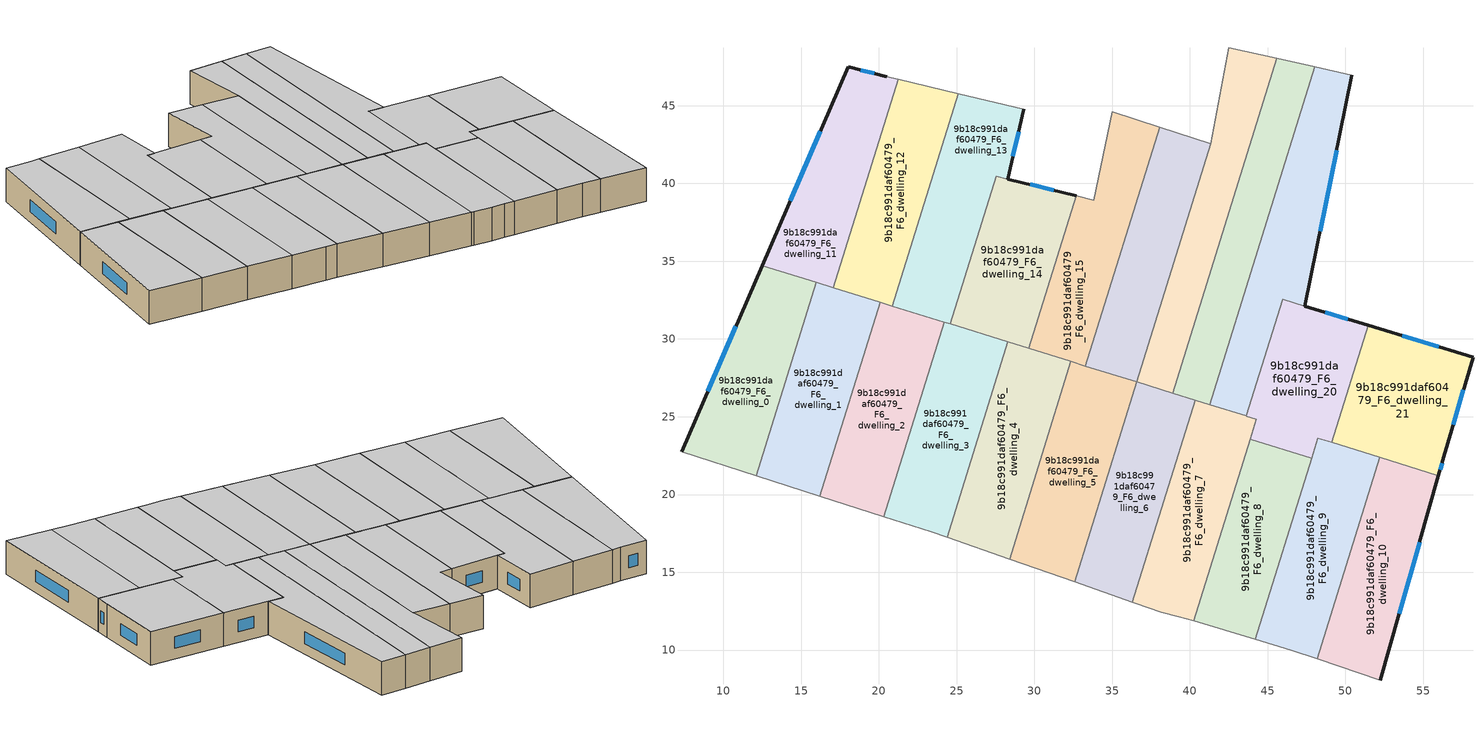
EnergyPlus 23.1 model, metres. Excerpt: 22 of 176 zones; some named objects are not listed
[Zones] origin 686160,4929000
9b18c991daf60479_F6_dwelling_0
 floor to 9b18c991daf60479_F5_dwelling_0 (EU_floor_Construction): 15.96,33.64 12.1,21.22 7.31,22.76 12.5,34.72 z18
 wall outside (EU_wall_Construction): 12.5,34.72 7.31,22.76 z18:21
 wall to 9b18c991daf60479_F6_dwelling_1 (EU_wall_Construction): 12.1,21.22 15.96,33.64 z18:21
 wall adiabatic (EU_wall_Construction): 7.31,22.76 12.1,21.22 z18:21
 wall to 9b18c991daf60479_F6_dwelling_11 (EU_wall_Construction): 15.96,33.64 12.5,34.72 z18:21
 window (EU_Window_Construction): 10.81,30.83 9,26.65 z18.98:20.02
 ceiling to 9b18c991daf60479_F7_dwelling_0 (EU_floor_Construction): 12.1,21.22 15.96,33.64 12.5,34.72 7.31,22.76 z21
9b18c991daf60479_F6_dwelling_1
 floor to 9b18c991daf60479_F5_dwelling_1 (EU_floor_Construction): 20.08,32.36 16.21,19.9 12.1,21.22 15.96,33.64 z18
 wall to 9b18c991daf60479_F6_dwelling_2 (EU_wall_Construction): 16.21,19.9 20.08,32.36 z18:21
 wall adiabatic (EU_wall_Construction): 12.1,21.22 16.21,19.9 z18:21
 wall to 9b18c991daf60479_F6_dwelling_12 (EU_wall_Construction): 20.08,32.36 17.08,33.3 z18:21
 wall to 9b18c991daf60479_F6_dwelling_11 (EU_wall_Construction): 17.08,33.3 15.96,33.64 z18:21
 ceiling to 9b18c991daf60479_F7_dwelling_1 (EU_floor_Construction): 16.21,19.9 20.08,32.36 15.96,33.64 12.1,21.22 z21
9b18c991daf60479_F6_dwelling_10
 floor to 9b18c991daf60479_F5_dwelling_10 (EU_floor_Construction): 55.98,21.21 52.24,8.05 48.17,9.43 52.2,22.39 z18
 wall outside (EU_wall_Construction): 52.24,8.05 55.98,21.21 z18:21
 wall adiabatic (EU_wall_Construction): 48.17,9.43 52.24,8.05 z18:21
 wall to 9b18c991daf60479_F6_dwelling_9 (EU_wall_Construction): 52.2,22.39 48.17,9.43 z18:21
 wall to 9b18c991daf60479_F6_dwelling_21 (EU_wall_Construction): 55.98,21.21 52.2,22.39 z18:21
 window (EU_Window_Construction): 53.46,12.33 54.76,16.93 z18.98:20.02
 ceiling to 9b18c991daf60479_F7_dwelling_10 (EU_floor_Construction): 52.24,8.05 55.98,21.21 52.2,22.39 48.17,9.43 z21
9b18c991daf60479_F6_dwelling_11
 floor to 9b18c991daf60479_F5_dwelling_11 (EU_floor_Construction): 21.24,46.69 17.08,33.3 12.5,34.72 18.04,47.5 20.51,46.87 z18
 wall outside (EU_wall_Construction): 20.51,46.87 18.04,47.5 12.5,34.72 z18:21
 wall adiabatic (EU_wall_Construction): 21.24,46.69 20.51,46.87 z18:21
 wall to 9b18c991daf60479_F6_dwelling_12 (EU_wall_Construction): 17.08,33.3 21.24,46.69 z18:21
 window (EU_Window_Construction): 16.24,43.34 14.3,38.87 / 19.71,47.07 18.85,47.29 z18.98:20.02
 ceiling to 9b18c991daf60479_F7_dwelling_11 (EU_floor_Construction): 17.08,33.3 21.24,46.69 20.51,46.87 18.04,47.5 12.5,34.72 z21
9b18c991daf60479_F6_dwelling_12
 floor to 9b18c991daf60479_F5_dwelling_12 (EU_floor_Construction): 25.11,45.77 20.87,32.12 17.08,33.3 21.24,46.69 z18
 wall to 9b18c991daf60479_F6_dwelling_13 (EU_wall_Construction): 20.87,32.12 25.11,45.77 z18:21
 wall adiabatic (EU_wall_Construction): 25.11,45.77 21.24,46.69 z18:21
 wall to 9b18c991daf60479_F6_dwelling_2 (EU_wall_Construction): 20.08,32.36 20.87,32.12 z18:21
 ceiling to 9b18c991daf60479_F7_dwelling_12 (EU_floor_Construction): 20.87,32.12 25.11,45.77 21.24,46.69 17.08,33.3 z21
9b18c991daf60479_F6_dwelling_13
 floor to 9b18c991daf60479_F5_dwelling_13 (EU_floor_Construction): 29.32,44.78 28.28,40.29 27.54,40.47 24.59,30.96 20.87,32.12 25.11,45.77 z18
 wall outside (EU_wall_Construction): 28.28,40.29 29.32,44.78 z18:21
 wall to 9b18c991daf60479_F6_dwelling_14 (EU_wall_Construction): 27.54,40.47 28.28,40.29 / 24.59,30.96 27.54,40.46 z18:21
 wall adiabatic (EU_wall_Construction): 29.32,44.78 25.11,45.77 z18:21
 wall to 9b18c991daf60479_F6_dwelling_2 (EU_wall_Construction): 20.87,32.12 24.19,31.09 z18:21
 wall to 9b18c991daf60479_F6_dwelling_3 (EU_wall_Construction): 24.19,31.09 24.59,30.96 z18:21
 window (EU_Window_Construction): 28.62,41.75 28.98,43.31 z18.98:20.02
 ceiling to 9b18c991daf60479_F7_dwelling_13 (EU_floor_Construction): 24.59,30.96 27.54,40.47 28.28,40.29 29.32,44.78 25.11,45.77 20.87,32.12 z21
9b18c991daf60479_F6_dwelling_14
 floor to 9b18c991daf60479_F5_dwelling_14 (EU_floor_Construction): 32.69,39.2 29.65,29.39 24.59,30.96 27.54,40.46 z18
 wall outside (EU_wall_Construction): 32.69,39.2 28.29,40.28 z18:21
 wall to 9b18c991daf60479_F6_dwelling_15 (EU_wall_Construction): 29.65,29.39 32.69,39.2 z18:21
 wall to 9b18c991daf60479_F6_dwelling_3 (EU_wall_Construction): 24.59,30.96 28.29,29.81 z18:21
 wall to 9b18c991daf60479_F6_dwelling_4 (EU_wall_Construction): 28.29,29.81 29.64,29.39 z18:21
 window (EU_Window_Construction): 31.26,39.55 29.72,39.93 z18.98:20.02
 ceiling to 9b18c991daf60479_F7_dwelling_14 (EU_floor_Construction): 29.65,29.39 32.69,39.2 27.54,40.46 24.59,30.96 z21
9b18c991daf60479_F6_dwelling_15
 floor to 9b18c991daf60479_F5_dwelling_15 (EU_floor_Construction): 38.06,43.62 33.29,28.26 29.65,29.39 32.69,39.2 33.82,38.92 35,44.61 z18
 wall adiabatic (EU_wall_Construction): 38.06,43.62 35,44.61 33.82,38.92 32.69,39.2 z18:21
 wall to 9b18c991daf60479_F6_dwelling_16 (EU_wall_Construction): 33.29,28.26 38.06,43.62 z18:21
 wall to 9b18c991daf60479_F6_dwelling_4 (EU_wall_Construction): 29.65,29.39 32.35,28.55 z18:21
 wall to 9b18c991daf60479_F6_dwelling_5 (EU_wall_Construction): 32.35,28.55 33.28,28.26 z18:21
 ceiling to 9b18c991daf60479_F7_dwelling_15 (EU_floor_Construction): 33.29,28.26 38.06,43.62 35,44.61 33.82,38.92 32.69,39.2 29.65,29.39 z21
9b18c991daf60479_F6_dwelling_16
 floor to 9b18c991daf60479_F5_dwelling_16 (EU_floor_Construction): 41.33,42.55 36.58,27.24 33.29,28.26 38.06,43.62 z18
 wall adiabatic (EU_wall_Construction): 41.33,42.55 38.06,43.62 z18:21
 wall to 9b18c991daf60479_F6_dwelling_17 (EU_wall_Construction): 36.58,27.24 41.33,42.55 z18:21
 wall to 9b18c991daf60479_F6_dwelling_5 (EU_wall_Construction): 33.29,28.26 36.58,27.24 z18:21
 ceiling to 9b18c991daf60479_F7_dwelling_16 (EU_floor_Construction): 36.58,27.24 41.33,42.55 38.06,43.62 33.29,28.26 z21
9b18c991daf60479_F6_dwelling_17
 floor to 9b18c991daf60479_F5_dwelling_17 (EU_floor_Construction): 45.6,48.04 38.91,26.51 36.58,27.24 41.33,42.55 42.48,48.74 z18
 wall adiabatic (EU_wall_Construction): 45.6,48.04 42.48,48.74 41.33,42.55 z18:21
 wall to 9b18c991daf60479_F6_dwelling_18 (EU_wall_Construction): 38.91,26.51 45.6,48.04 z18:21
 wall to 9b18c991daf60479_F6_dwelling_6 (EU_wall_Construction): 36.58,27.24 38.91,26.51 z18:21
 ceiling to 9b18c991daf60479_F7_dwelling_17 (EU_floor_Construction): 38.91,26.51 45.6,48.04 42.48,48.74 41.33,42.55 36.58,27.24 z21
9b18c991daf60479_F6_dwelling_18
 floor to 9b18c991daf60479_F5_dwelling_18 (EU_floor_Construction): 48.03,47.5 41.28,25.78 38.91,26.51 45.6,48.04 z18
 wall adiabatic (EU_wall_Construction): 48.03,47.5 45.6,48.04 z18:21
 wall to 9b18c991daf60479_F6_dwelling_19 (EU_wall_Construction): 41.28,25.78 48.03,47.5 z18:21
 wall to 9b18c991daf60479_F6_dwelling_7 (EU_wall_Construction): 40.33,26.07 41.28,25.78 z18:21
 wall to 9b18c991daf60479_F6_dwelling_6 (EU_wall_Construction): 38.91,26.51 40.33,26.07 z18:21
 ceiling to 9b18c991daf60479_F7_dwelling_18 (EU_floor_Construction): 41.28,25.78 48.03,47.5 45.6,48.04 38.91,26.51 z21
9b18c991daf60479_F6_dwelling_19
 floor to 9b18c991daf60479_F5_dwelling_19 (EU_floor_Construction): 50.41,46.97 47.39,32.11 45.96,32.54 43.63,25.05 41.28,25.78 48.03,47.5 z18
 wall outside (EU_wall_Construction): 47.39,32.11 50.41,46.97 z18:21
 wall adiabatic (EU_wall_Construction): 50.41,46.97 48.03,47.5 z18:21
 wall to 9b18c991daf60479_F6_dwelling_20 (EU_wall_Construction): 43.63,25.05 45.96,32.54 47.39,32.11 z18:21
 wall to 9b18c991daf60479_F6_dwelling_7 (EU_wall_Construction): 41.28,25.78 43.63,25.05 z18:21
 window (EU_Window_Construction): 48.37,36.94 49.43,42.13 z18.98:20.02
 ceiling to 9b18c991daf60479_F7_dwelling_19 (EU_floor_Construction): 43.63,25.05 45.96,32.54 47.39,32.11 50.41,46.97 48.03,47.5 41.28,25.78 z21
9b18c991daf60479_F6_dwelling_2
 floor to 9b18c991daf60479_F5_dwelling_2 (EU_floor_Construction): 24.19,31.09 20.31,18.58 16.21,19.9 20.08,32.36 z18
 wall to 9b18c991daf60479_F6_dwelling_3 (EU_wall_Construction): 20.31,18.58 24.19,31.09 z18:21
 wall adiabatic (EU_wall_Construction): 16.21,19.9 20.31,18.58 z18:21
 ceiling to 9b18c991daf60479_F7_dwelling_2 (EU_floor_Construction): 20.31,18.58 24.19,31.09 20.08,32.36 16.21,19.9 z21
9b18c991daf60479_F6_dwelling_20
 floor to 9b18c991daf60479_F5_dwelling_20 (EU_floor_Construction): 51.46,30.87 49.12,23.34 48.23,23.62 47.83,22.33 43.87,23.56 44.28,24.85 43.64,25.05 45.96,32.54 z18
 wall outside (EU_wall_Construction): 51.46,30.87 47.39,32.1 z18:21
 wall to 9b18c991daf60479_F6_dwelling_21 (EU_wall_Construction): 49.12,23.34 51.46,30.87 z18:21
 wall to 9b18c991daf60479_F6_dwelling_8 (EU_wall_Construction): 43.87,23.56 47.83,22.33 z18:21
 wall to 9b18c991daf60479_F6_dwelling_9 (EU_wall_Construction): 47.83,22.33 48.23,23.62 49.12,23.34 z18:21
 wall to 9b18c991daf60479_F6_dwelling_7 (EU_wall_Construction): 43.64,25.05 44.28,24.85 43.87,23.56 z18:21
 window (EU_Window_Construction): 50.13,31.27 48.71,31.7 z18.98:20.02
 ceiling to 9b18c991daf60479_F7_dwelling_20 (EU_floor_Construction): 49.12,23.34 51.46,30.87 45.96,32.54 43.64,25.05 44.28,24.85 43.87,23.56 47.83,22.33 48.23,23.62 z21
9b18c991daf60479_F6_dwelling_21
 floor to 9b18c991daf60479_F5_dwelling_21 (EU_floor_Construction): 58.2,28.83 56.32,22.42 55.98,21.21 49.12,23.34 51.46,30.87 z18
 wall outside (EU_wall_Construction): 55.98,21.21 56.32,22.42 58.2,28.83 51.46,30.87 z18:21
 wall to 9b18c991daf60479_F6_dwelling_9 (EU_wall_Construction): 49.12,23.34 52.2,22.39 z18:21
 window (EU_Window_Construction): 56.01,29.49 53.65,30.21 / 56.93,24.5 57.59,26.74 / 56.09,21.6 56.21,22.02 z18.98:20.02
 ceiling to 9b18c991daf60479_F7_dwelling_21 (EU_floor_Construction): 55.98,21.21 56.32,22.42 58.2,28.83 51.46,30.87 49.12,23.34 z21
9b18c991daf60479_F6_dwelling_3
 floor to 9b18c991daf60479_F5_dwelling_3 (EU_floor_Construction): 28.29,29.81 24.39,17.25 23.36,17.61 20.31,18.58 24.19,31.09 z18
 wall to 9b18c991daf60479_F6_dwelling_4 (EU_wall_Construction): 24.39,17.25 28.29,29.81 z18:21
 wall adiabatic (EU_wall_Construction): 20.31,18.58 23.36,17.61 24.39,17.25 z18:21
 ceiling to 9b18c991daf60479_F7_dwelling_3 (EU_floor_Construction): 24.39,17.25 28.29,29.81 24.19,31.09 20.31,18.58 23.36,17.61 z21
9b18c991daf60479_F6_dwelling_4
 floor to 9b18c991daf60479_F5_dwelling_4 (EU_floor_Construction): 32.35,28.55 28.4,15.85 24.39,17.25 28.29,29.81 z18
 wall to 9b18c991daf60479_F6_dwelling_5 (EU_wall_Construction): 28.4,15.85 32.35,28.55 z18:21
 wall adiabatic (EU_wall_Construction): 24.39,17.25 28.4,15.85 z18:21
 ceiling to 9b18c991daf60479_F7_dwelling_4 (EU_floor_Construction): 28.4,15.85 32.35,28.55 28.29,29.81 24.39,17.25 z21
9b18c991daf60479_F6_dwelling_5
 floor to 9b18c991daf60479_F5_dwelling_5 (EU_floor_Construction): 36.58,27.24 32.58,14.38 28.4,15.85 32.35,28.55 z18
 wall to 9b18c991daf60479_F6_dwelling_6 (EU_wall_Construction): 32.58,14.38 36.58,27.24 z18:21
 wall adiabatic (EU_wall_Construction): 28.4,15.85 32.58,14.38 z18:21
 ceiling to 9b18c991daf60479_F7_dwelling_5 (EU_floor_Construction): 32.58,14.38 36.58,27.24 32.35,28.55 28.4,15.85 z21
9b18c991daf60479_F6_dwelling_6
 floor to 9b18c991daf60479_F5_dwelling_6 (EU_floor_Construction): 40.33,26.07 36.3,13.09 32.58,14.38 36.58,27.24 z18
 wall adiabatic (EU_wall_Construction): 32.58,14.38 36.3,13.09 z18:21
 wall to 9b18c991daf60479_F6_dwelling_7 (EU_wall_Construction): 36.3,13.09 40.33,26.07 z18:21
 ceiling to 9b18c991daf60479_F7_dwelling_6 (EU_floor_Construction): 36.3,13.09 40.33,26.07 36.58,27.24 32.58,14.38 z21
9b18c991daf60479_F6_dwelling_7
 floor to 9b18c991daf60479_F5_dwelling_7 (EU_floor_Construction): 44.28,24.85 40.24,11.87 39.29,12.16 38.14,12.43 36.5,13.02 36.3,13.09 40.33,26.07 z18
 wall adiabatic (EU_wall_Construction): 36.3,13.09 36.5,13.02 38.14,12.43 39.29,12.16 40.24,11.87 z18:21
 wall to 9b18c991daf60479_F6_dwelling_8 (EU_wall_Construction): 40.24,11.87 43.87,23.56 z18:21
 ceiling to 9b18c991daf60479_F7_dwelling_7 (EU_floor_Construction): 40.24,11.87 44.28,24.85 40.33,26.07 36.3,13.09 36.5,13.02 38.14,12.43 39.29,12.16 z21
9b18c991daf60479_F6_dwelling_8
 floor to 9b18c991daf60479_F5_dwelling_8 (EU_floor_Construction): 47.83,22.33 44.21,10.68 40.24,11.87 43.87,23.56 z18
 wall adiabatic (EU_wall_Construction): 40.24,11.87 44.21,10.68 z18:21
 wall to 9b18c991daf60479_F6_dwelling_9 (EU_wall_Construction): 44.21,10.68 47.83,22.33 z18:21
 ceiling to 9b18c991daf60479_F7_dwelling_8 (EU_floor_Construction): 44.21,10.68 47.83,22.33 43.87,23.56 40.24,11.87 z21
9b18c991daf60479_F6_dwelling_9
 floor to 9b18c991daf60479_F5_dwelling_9 (EU_floor_Construction): 52.2,22.39 48.17,9.43 46.52,9.99 44.21,10.68 48.23,23.62 z18
 wall adiabatic (EU_wall_Construction): 44.21,10.68 46.52,9.99 48.17,9.43 z18:21
 ceiling to 9b18c991daf60479_F7_dwelling_9 (EU_floor_Construction): 48.17,9.43 52.2,22.39 48.23,23.62 44.21,10.68 46.52,9.99 z21
[Building]
EU S2 Campaign: North Axis=0; Terrain=City; Solar Distribution=FullExterior
[Site:Location]
Bologna: Latitude=44.5; Longitude=11.25; Time Zone=1; Elevation=37
[SizingPeriod:WeatherFileDays]
AnnualSizingPeriod: Begin Month=1; Begin Day of Month=1; End Month=12; End Day of Month=31; Day of Week for Start Day=Monday; Use Weather File Daylight Saving Period=No; Use Weather File Rain and Snow Indicators=No
[MATERIAL]
EU_InternalMass_Material: Roughness=MediumRough; Thickness=0.1; Conductivity=1; Density=1800; Specific Heat=900; Thermal Absorptance=0.9; Solar Absorptance=0.7; Visible Absorptance=0.7
[MATERIAL:NOMASS] Roughness=MediumRough; Thermal Absorptance=0.9; Solar Absorptance=0.7; Visible Absorptance=0.7
Name | Thermal Resistance
EU_wall_NoMass | 0.905828
EU_floor_NoMass | 0.67114
[WINDOWMATERIAL:SIMPLEGLAZINGSYSTEM]
EU_Window_SimpleGlazing: UFactor=4.52486; Solar Heat Gain Coefficient=0.85; Visible Transmittance=0.85
[CONSTRUCTION]
EU_wall_Construction: EU_wall_NoMass
EU_floor_Construction: EU_floor_NoMass
EU_Window_Construction: EU_Window_SimpleGlazing
EU_InternalMass_Construction: EU_InternalMass_Material
[ZONE] Type=1; Multiplier=1; Ceiling Height=autocalculate; Floor Area=autocalculate; Part of Total Floor Area=Yes
Name | Volume
9b18c991daf60479_F6_dwelling_0 | 168.732
9b18c991daf60479_F6_dwelling_1 | 168.704
9b18c991daf60479_F6_dwelling_10 | 168.722
9b18c991daf60479_F6_dwelling_11 | 168.71
9b18c991daf60479_F6_dwelling_12 | 168.747
9b18c991daf60479_F6_dwelling_13 | 176.865
9b18c991daf60479_F6_dwelling_14 | 160.482
9b18c991daf60479_F6_dwelling_15 | 168.712
9b18c991daf60479_F6_dwelling_16 | 166.007
9b18c991daf60479_F6_dwelling_17 | 171.425
9b18c991daf60479_F6_dwelling_18 | 168.713
9b18c991daf60479_F6_dwelling_19 | 201.921
9b18c991daf60479_F6_dwelling_2 | 168.715
9b18c991daf60479_F6_dwelling_20 | 152.236
9b18c991daf60479_F6_dwelling_21 | 168.708
9b18c991daf60479_F6_dwelling_3; 9b18c991daf60479_F6_dwelling_9 | 168.719
9b18c991daf60479_F6_dwelling_4 | 168.702
9b18c991daf60479_F6_dwelling_5 | 177.752
9b18c991daf60479_F6_dwelling_6 | 159.712
9b18c991daf60479_F6_dwelling_7 | 168.714
9b18c991daf60479_F6_dwelling_8 | 151.936
[INTERNALMASS] Construction=EU_InternalMass_Construction
Name | Zone or ZoneList | Surface Area
9b18c991daf60479_F6_dwelling_0_EU_InternalMass | 9b18c991daf60479_F6_dwelling_0 | 56.2443
9b18c991daf60479_F6_dwelling_1_EU_InternalMass | 9b18c991daf60479_F6_dwelling_1 | 56.2346
9b18c991daf60479_F6_dwelling_2_EU_InternalMass | 9b18c991daf60479_F6_dwelling_2 | 56.2382
9b18c991daf60479_F6_dwelling_3_EU_InternalMass | 9b18c991daf60479_F6_dwelling_3 | 56.2398
9b18c991daf60479_F6_dwelling_4_EU_InternalMass | 9b18c991daf60479_F6_dwelling_4 | 56.234
9b18c991daf60479_F6_dwelling_5_EU_InternalMass | 9b18c991daf60479_F6_dwelling_5 | 59.2505
9b18c991daf60479_F6_dwelling_6_EU_InternalMass | 9b18c991daf60479_F6_dwelling_6 | 53.2371
9b18c991daf60479_F6_dwelling_7_EU_InternalMass | 9b18c991daf60479_F6_dwelling_7 | 56.2377
9b18c991daf60479_F6_dwelling_8_EU_InternalMass | 9b18c991daf60479_F6_dwelling_8 | 50.641
9b18c991daf60479_F6_dwelling_9_EU_InternalMass | 9b18c991daf60479_F6_dwelling_9 | 56.2395
9b18c991daf60479_F6_dwelling_10_EU_InternalMass | 9b18c991daf60479_F6_dwelling_10 | 56.2407
9b18c991daf60479_F6_dwelling_11_EU_InternalMass | 9b18c991daf60479_F6_dwelling_11 | 56.237
9b18c991daf60479_F6_dwelling_12_EU_InternalMass | 9b18c991daf60479_F6_dwelling_12 | 56.249
9b18c991daf60479_F6_dwelling_13_EU_InternalMass | 9b18c991daf60479_F6_dwelling_13 | 58.9541
9b18c991daf60479_F6_dwelling_14_EU_InternalMass | 9b18c991daf60479_F6_dwelling_14 | 53.5093
9b18c991daf60479_F6_dwelling_15_EU_InternalMass | 9b18c991daf60479_F6_dwelling_15 | 56.2372
9b18c991daf60479_F6_dwelling_16_EU_InternalMass | 9b18c991daf60479_F6_dwelling_16 | 55.3355
9b18c991daf60479_F6_dwelling_17_EU_InternalMass | 9b18c991daf60479_F6_dwelling_17 | 57.1422
9b18c991daf60479_F6_dwelling_18_EU_InternalMass | 9b18c991daf60479_F6_dwelling_18 | 56.2373
9b18c991daf60479_F6_dwelling_19_EU_InternalMass | 9b18c991daf60479_F6_dwelling_19 | 67.3081
9b18c991daf60479_F6_dwelling_20_EU_InternalMass | 9b18c991daf60479_F6_dwelling_20 | 50.7654
9b18c991daf60479_F6_dwelling_21_EU_InternalMass | 9b18c991daf60479_F6_dwelling_21 | 56.2363
[OTHEREQUIPMENT] Fuel Type=Electricity; Design Level Calculation Method=Watts/Area; Power per Zone Floor Area=1; Fraction Latent=0; Fraction Radiant=0; Fraction Lost=0; Carbon Dioxide Generation Rate=0; EndUse Subcategory=EU_Step8_InternalGains
Name | Zone or ZoneList or Space or SpaceList | Schedule
EU_Step8_InternalGain_9b18c991daf60479_F6_dwelling_0_f000 | 9b18c991daf60479_F6_dwelling_0 | EU_Step8_GainSchedule_9b18c991daf60479_F6_dwelling_0_f000
EU_Step8_InternalGain_9b18c991daf60479_F6_dwelling_1_f000 | 9b18c991daf60479_F6_dwelling_1 | EU_Step8_GainSchedule_9b18c991daf60479_F6_dwelling_1_f000
EU_Step8_InternalGain_9b18c991daf60479_F6_dwelling_2_f000 | 9b18c991daf60479_F6_dwelling_2 | EU_Step8_GainSchedule_9b18c991daf60479_F6_dwelling_2_f000
EU_Step8_InternalGain_9b18c991daf60479_F6_dwelling_3_f000 | 9b18c991daf60479_F6_dwelling_3 | EU_Step8_GainSchedule_9b18c991daf60479_F6_dwelling_3_f000
EU_Step8_InternalGain_9b18c991daf60479_F6_dwelling_4_f000 | 9b18c991daf60479_F6_dwelling_4 | EU_Step8_GainSchedule_9b18c991daf60479_F6_dwelling_4_f000
EU_Step8_InternalGain_9b18c991daf60479_F6_dwelling_5_f000 | 9b18c991daf60479_F6_dwelling_5 | EU_Step8_GainSchedule_9b18c991daf60479_F6_dwelling_5_f000
EU_Step8_InternalGain_9b18c991daf60479_F6_dwelling_6_f000 | 9b18c991daf60479_F6_dwelling_6 | EU_Step8_GainSchedule_9b18c991daf60479_F6_dwelling_6_f000
EU_Step8_InternalGain_9b18c991daf60479_F6_dwelling_7_f000 | 9b18c991daf60479_F6_dwelling_7 | EU_Step8_GainSchedule_9b18c991daf60479_F6_dwelling_7_f000
EU_Step8_InternalGain_9b18c991daf60479_F6_dwelling_8_f000 | 9b18c991daf60479_F6_dwelling_8 | EU_Step8_GainSchedule_9b18c991daf60479_F6_dwelling_8_f000
EU_Step8_InternalGain_9b18c991daf60479_F6_dwelling_9_f000 | 9b18c991daf60479_F6_dwelling_9 | EU_Step8_GainSchedule_9b18c991daf60479_F6_dwelling_9_f000
EU_Step8_InternalGain_9b18c991daf60479_F6_dwelling_10_f000 | 9b18c991daf60479_F6_dwelling_10 | EU_Step8_GainSchedule_9b18c991daf60479_F6_dwelling_10_f000
EU_Step8_InternalGain_9b18c991daf60479_F6_dwelling_11_f000 | 9b18c991daf60479_F6_dwelling_11 | EU_Step8_GainSchedule_9b18c991daf60479_F6_dwelling_11_f000
EU_Step8_InternalGain_9b18c991daf60479_F6_dwelling_12_f000 | 9b18c991daf60479_F6_dwelling_12 | EU_Step8_GainSchedule_9b18c991daf60479_F6_dwelling_12_f000
EU_Step8_InternalGain_9b18c991daf60479_F6_dwelling_13_f000 | 9b18c991daf60479_F6_dwelling_13 | EU_Step8_GainSchedule_9b18c991daf60479_F6_dwelling_13_f000
EU_Step8_InternalGain_9b18c991daf60479_F6_dwelling_14_f000 | 9b18c991daf60479_F6_dwelling_14 | EU_Step8_GainSchedule_9b18c991daf60479_F6_dwelling_14_f000
EU_Step8_InternalGain_9b18c991daf60479_F6_dwelling_15_f000 | 9b18c991daf60479_F6_dwelling_15 | EU_Step8_GainSchedule_9b18c991daf60479_F6_dwelling_15_f000
EU_Step8_InternalGain_9b18c991daf60479_F6_dwelling_16_f000 | 9b18c991daf60479_F6_dwelling_16 | EU_Step8_GainSchedule_9b18c991daf60479_F6_dwelling_16_f000
EU_Step8_InternalGain_9b18c991daf60479_F6_dwelling_17_f000 | 9b18c991daf60479_F6_dwelling_17 | EU_Step8_GainSchedule_9b18c991daf60479_F6_dwelling_17_f000
EU_Step8_InternalGain_9b18c991daf60479_F6_dwelling_18_f000 | 9b18c991daf60479_F6_dwelling_18 | EU_Step8_GainSchedule_9b18c991daf60479_F6_dwelling_18_f000
EU_Step8_InternalGain_9b18c991daf60479_F6_dwelling_19_f000 | 9b18c991daf60479_F6_dwelling_19 | EU_Step8_GainSchedule_9b18c991daf60479_F6_dwelling_19_f000
EU_Step8_InternalGain_9b18c991daf60479_F6_dwelling_20_f000 | 9b18c991daf60479_F6_dwelling_20 | EU_Step8_GainSchedule_9b18c991daf60479_F6_dwelling_20_f000
EU_Step8_InternalGain_9b18c991daf60479_F6_dwelling_21_f000 | 9b18c991daf60479_F6_dwelling_21 | EU_Step8_GainSchedule_9b18c991daf60479_F6_dwelling_21_f000
[ZONEVENTILATION:DESIGNFLOWRATE] Schedule=EU_AlwaysOn; Design Flow Rate Calculation Method=AirChanges/Hour; Air Changes per Hour=0.73129; Ventilation Type=Natural; Fan Pressure Rise=0; Fan Total Efficiency=1; Constant Term Coefficient=1; Temperature Term Coefficient=0; Velocity Term Coefficient=0; Velocity Squared Term Coefficient=0; Minimum Indoor Temperature=-100; Maximum Indoor Temperature=100; Delta Temperature=-100; Minimum Outdoor Temperature=-100; Maximum Outdoor Temperature=100; Maximum Wind Speed=40
Name | Zone or ZoneList or Space or SpaceList
EU_ConstantAir_9b18c991daf60479_F6_dwelling_0 | 9b18c991daf60479_F6_dwelling_0
EU_ConstantAir_9b18c991daf60479_F6_dwelling_1 | 9b18c991daf60479_F6_dwelling_1
EU_ConstantAir_9b18c991daf60479_F6_dwelling_2 | 9b18c991daf60479_F6_dwelling_2
EU_ConstantAir_9b18c991daf60479_F6_dwelling_3 | 9b18c991daf60479_F6_dwelling_3
EU_ConstantAir_9b18c991daf60479_F6_dwelling_4 | 9b18c991daf60479_F6_dwelling_4
EU_ConstantAir_9b18c991daf60479_F6_dwelling_5 | 9b18c991daf60479_F6_dwelling_5
EU_ConstantAir_9b18c991daf60479_F6_dwelling_6 | 9b18c991daf60479_F6_dwelling_6
EU_ConstantAir_9b18c991daf60479_F6_dwelling_7 | 9b18c991daf60479_F6_dwelling_7
EU_ConstantAir_9b18c991daf60479_F6_dwelling_8 | 9b18c991daf60479_F6_dwelling_8
EU_ConstantAir_9b18c991daf60479_F6_dwelling_9 | 9b18c991daf60479_F6_dwelling_9
EU_ConstantAir_9b18c991daf60479_F6_dwelling_10 | 9b18c991daf60479_F6_dwelling_10
EU_ConstantAir_9b18c991daf60479_F6_dwelling_11 | 9b18c991daf60479_F6_dwelling_11
EU_ConstantAir_9b18c991daf60479_F6_dwelling_12 | 9b18c991daf60479_F6_dwelling_12
EU_ConstantAir_9b18c991daf60479_F6_dwelling_13 | 9b18c991daf60479_F6_dwelling_13
EU_ConstantAir_9b18c991daf60479_F6_dwelling_14 | 9b18c991daf60479_F6_dwelling_14
EU_ConstantAir_9b18c991daf60479_F6_dwelling_15 | 9b18c991daf60479_F6_dwelling_15
EU_ConstantAir_9b18c991daf60479_F6_dwelling_16 | 9b18c991daf60479_F6_dwelling_16
EU_ConstantAir_9b18c991daf60479_F6_dwelling_17 | 9b18c991daf60479_F6_dwelling_17
EU_ConstantAir_9b18c991daf60479_F6_dwelling_18 | 9b18c991daf60479_F6_dwelling_18
EU_ConstantAir_9b18c991daf60479_F6_dwelling_19 | 9b18c991daf60479_F6_dwelling_19
EU_ConstantAir_9b18c991daf60479_F6_dwelling_20 | 9b18c991daf60479_F6_dwelling_20
EU_ConstantAir_9b18c991daf60479_F6_dwelling_21 | 9b18c991daf60479_F6_dwelling_21
[HVACTEMPLATE:ZONE:IDEALLOADSAIRSYSTEM] System Availability Schedule=EU_AlwaysOn; Maximum Heating Supply Air Temperature=50; Minimum Cooling Supply Air Temperature=13; Maximum Heating Supply Air Humidity Ratio=0.0156; Minimum Cooling Supply Air Humidity Ratio=0.0077; Heating Limit=NoLimit; Cooling Limit=NoLimit; Heating Availability Schedule=EU_AlwaysOn; Cooling Availability Schedule=EU_CoolingOff; Dehumidification Control Type=ConstantSensibleHeatRatio; Cooling Sensible Heat Ratio=0.7; Dehumidification Setpoint=60; Humidification Control Type=None; Humidification Setpoint=30; Outdoor Air Method=None; Outdoor Air Flow Rate per Person=0.00944; Outdoor Air Flow Rate per Zone Floor Area=0; Outdoor Air Flow Rate per Zone=0; Demand Controlled Ventilation Type=None; Outdoor Air Economizer Type=NoEconomizer; Heat Recovery Type=None; Sensible Heat Recovery Effectiveness=0.7; Latent Heat Recovery Effectiveness=0.65
Name | Template Thermostat
9b18c991daf60479_F6_dwelling_0 | EU_HeatOnly_9b18c991daf60479_F6_dwelling_0
9b18c991daf60479_F6_dwelling_1 | EU_HeatOnly_9b18c991daf60479_F6_dwelling_1
9b18c991daf60479_F6_dwelling_2 | EU_HeatOnly_9b18c991daf60479_F6_dwelling_2
9b18c991daf60479_F6_dwelling_3 | EU_HeatOnly_9b18c991daf60479_F6_dwelling_3
9b18c991daf60479_F6_dwelling_4 | EU_HeatOnly_9b18c991daf60479_F6_dwelling_4
9b18c991daf60479_F6_dwelling_5 | EU_HeatOnly_9b18c991daf60479_F6_dwelling_5
9b18c991daf60479_F6_dwelling_6 | EU_HeatOnly_9b18c991daf60479_F6_dwelling_6
9b18c991daf60479_F6_dwelling_7 | EU_HeatOnly_9b18c991daf60479_F6_dwelling_7
9b18c991daf60479_F6_dwelling_8 | EU_HeatOnly_9b18c991daf60479_F6_dwelling_8
9b18c991daf60479_F6_dwelling_9 | EU_HeatOnly_9b18c991daf60479_F6_dwelling_9
9b18c991daf60479_F6_dwelling_10 | EU_HeatOnly_9b18c991daf60479_F6_dwelling_10
9b18c991daf60479_F6_dwelling_11 | EU_HeatOnly_9b18c991daf60479_F6_dwelling_11
9b18c991daf60479_F6_dwelling_12 | EU_HeatOnly_9b18c991daf60479_F6_dwelling_12
9b18c991daf60479_F6_dwelling_13 | EU_HeatOnly_9b18c991daf60479_F6_dwelling_13
9b18c991daf60479_F6_dwelling_14 | EU_HeatOnly_9b18c991daf60479_F6_dwelling_14
9b18c991daf60479_F6_dwelling_15 | EU_HeatOnly_9b18c991daf60479_F6_dwelling_15
9b18c991daf60479_F6_dwelling_16 | EU_HeatOnly_9b18c991daf60479_F6_dwelling_16
9b18c991daf60479_F6_dwelling_17 | EU_HeatOnly_9b18c991daf60479_F6_dwelling_17
9b18c991daf60479_F6_dwelling_18 | EU_HeatOnly_9b18c991daf60479_F6_dwelling_18
9b18c991daf60479_F6_dwelling_19 | EU_HeatOnly_9b18c991daf60479_F6_dwelling_19
9b18c991daf60479_F6_dwelling_20 | EU_HeatOnly_9b18c991daf60479_F6_dwelling_20
9b18c991daf60479_F6_dwelling_21 | EU_HeatOnly_9b18c991daf60479_F6_dwelling_21
[SIZING:ZONE] Zone Cooling Design Supply Air Temperature Input Method=SupplyAirTemperature; Zone Cooling Design Supply Air Temperature=13; Zone Heating Design Supply Air Temperature Input Method=SupplyAirTemperature; Zone Heating Design Supply Air Temperature=50; Zone Cooling Design Supply Air Humidity Ratio=0.008; Zone Heating Design Supply Air Humidity Ratio=0.008; Cooling Design Air Flow Method=DesignDay; Cooling Design Air Flow Rate=0; Cooling Minimum Air Flow per Zone Floor Area=0.000762; Cooling Minimum Air Flow=0; Cooling Minimum Air Flow Fraction=0.2; Heating Design Air Flow Method=DesignDay; Heating Design Air Flow Rate=0; Heating Maximum Air Flow per Zone Floor Area=0.002032; Heating Maximum Air Flow=0.141576; Heating Maximum Air Flow Fraction=0.3; Account for Dedicated Outdoor Air System=No; Dedicated Outdoor Air System Control Strategy=NeutralSupplyAir; Dedicated Outdoor Air Low Setpoint Temperature for Design=autosize; Dedicated Outdoor Air High Setpoint Temperature for Design=autosize; Zone Load Sizing Method=Sensible Load Only No Latent Load; Zone Latent Cooling Design Supply Air Humidity Ratio Input Method=HumidityRatioDifference; Zone Cooling Design Supply Air Humidity Ratio Difference=0.005; Zone Latent Heating Design Supply Air Humidity Ratio Input Method=HumidityRatioDifference; Zone Humidification Design Supply Air Humidity Ratio Difference=0.005
9b18c991daf60479_F6_dwelling_0; 9b18c991daf60479_F6_dwelling_1; 9b18c991daf60479_F6_dwelling_2; 9b18c991daf60479_F6_dwelling_3; 9b18c991daf60479_F6_dwelling_4; 9b18c991daf60479_F6_dwelling_5; 9b18c991daf60479_F6_dwelling_6; 9b18c991daf60479_F6_dwelling_7; 9b18c991daf60479_F6_dwelling_8; 9b18c991daf60479_F6_dwelling_9; 9b18c991daf60479_F6_dwelling_10; 9b18c991daf60479_F6_dwelling_11; 9b18c991daf60479_F6_dwelling_12; 9b18c991daf60479_F6_dwelling_13; 9b18c991daf60479_F6_dwelling_14; 9b18c991daf60479_F6_dwelling_15; 9b18c991daf60479_F6_dwelling_16; 9b18c991daf60479_F6_dwelling_17; 9b18c991daf60479_F6_dwelling_18; 9b18c991daf60479_F6_dwelling_19; 9b18c991daf60479_F6_dwelling_20; 9b18c991daf60479_F6_dwelling_21
[SCHEDULE:CONSTANT]
Name | Hourly Value
EU_AlwaysOn | 1
EU_CoolingOff | 0
[SCHEDULE:FILE] Column Number=1; Rows to Skip at Top=0; Number of Hours of Data=8760; Column Separator=Comma; Interpolate to Timestep=No; Minutes per Item=60; Adjust Schedule for Daylight Savings=Yes
Name | File
EU_Step8_GainSchedule_9b18c991daf60479_F6_dwelling_0_f000 | ../../schedules/9b18c991daf60479/9b18c991daf60479_F6_dwelling_0_f000_gain.csv
EU_Step8_GainSchedule_9b18c991daf60479_F6_dwelling_1_f000 | ../../schedules/9b18c991daf60479/9b18c991daf60479_F6_dwelling_1_f000_gain.csv
EU_Step8_GainSchedule_9b18c991daf60479_F6_dwelling_2_f000 | ../../schedules/9b18c991daf60479/9b18c991daf60479_F6_dwelling_2_f000_gain.csv
EU_Step8_GainSchedule_9b18c991daf60479_F6_dwelling_3_f000 | ../../schedules/9b18c991daf60479/9b18c991daf60479_F6_dwelling_3_f000_gain.csv
EU_Step8_GainSchedule_9b18c991daf60479_F6_dwelling_4_f000 | ../../schedules/9b18c991daf60479/9b18c991daf60479_F6_dwelling_4_f000_gain.csv
EU_Step8_GainSchedule_9b18c991daf60479_F6_dwelling_5_f000 | ../../schedules/9b18c991daf60479/9b18c991daf60479_F6_dwelling_5_f000_gain.csv
EU_Step8_GainSchedule_9b18c991daf60479_F6_dwelling_6_f000 | ../../schedules/9b18c991daf60479/9b18c991daf60479_F6_dwelling_6_f000_gain.csv
EU_Step8_GainSchedule_9b18c991daf60479_F6_dwelling_7_f000 | ../../schedules/9b18c991daf60479/9b18c991daf60479_F6_dwelling_7_f000_gain.csv
EU_Step8_GainSchedule_9b18c991daf60479_F6_dwelling_8_f000 | ../../schedules/9b18c991daf60479/9b18c991daf60479_F6_dwelling_8_f000_gain.csv
EU_Step8_GainSchedule_9b18c991daf60479_F6_dwelling_9_f000 | ../../schedules/9b18c991daf60479/9b18c991daf60479_F6_dwelling_9_f000_gain.csv
EU_Step8_GainSchedule_9b18c991daf60479_F6_dwelling_10_f000 | ../../schedules/9b18c991daf60479/9b18c991daf60479_F6_dwelling_10_f000_gain.csv
EU_Step8_GainSchedule_9b18c991daf60479_F6_dwelling_11_f000 | ../../schedules/9b18c991daf60479/9b18c991daf60479_F6_dwelling_11_f000_gain.csv
EU_Step8_GainSchedule_9b18c991daf60479_F6_dwelling_12_f000 | ../../schedules/9b18c991daf60479/9b18c991daf60479_F6_dwelling_12_f000_gain.csv
EU_Step8_GainSchedule_9b18c991daf60479_F6_dwelling_13_f000 | ../../schedules/9b18c991daf60479/9b18c991daf60479_F6_dwelling_13_f000_gain.csv
EU_Step8_GainSchedule_9b18c991daf60479_F6_dwelling_14_f000 | ../../schedules/9b18c991daf60479/9b18c991daf60479_F6_dwelling_14_f000_gain.csv
EU_Step8_GainSchedule_9b18c991daf60479_F6_dwelling_15_f000 | ../../schedules/9b18c991daf60479/9b18c991daf60479_F6_dwelling_15_f000_gain.csv
EU_Step8_GainSchedule_9b18c991daf60479_F6_dwelling_16_f000 | ../../schedules/9b18c991daf60479/9b18c991daf60479_F6_dwelling_16_f000_gain.csv
EU_Step8_GainSchedule_9b18c991daf60479_F6_dwelling_17_f000 | ../../schedules/9b18c991daf60479/9b18c991daf60479_F6_dwelling_17_f000_gain.csv
EU_Step8_GainSchedule_9b18c991daf60479_F6_dwelling_18_f000 | ../../schedules/9b18c991daf60479/9b18c991daf60479_F6_dwelling_18_f000_gain.csv
EU_Step8_GainSchedule_9b18c991daf60479_F6_dwelling_19_f000 | ../../schedules/9b18c991daf60479/9b18c991daf60479_F6_dwelling_19_f000_gain.csv
EU_Step8_GainSchedule_9b18c991daf60479_F6_dwelling_20_f000 | ../../schedules/9b18c991daf60479/9b18c991daf60479_F6_dwelling_20_f000_gain.csv
EU_Step8_GainSchedule_9b18c991daf60479_F6_dwelling_21_f000 | ../../schedules/9b18c991daf60479/9b18c991daf60479_F6_dwelling_21_f000_gain.csv
